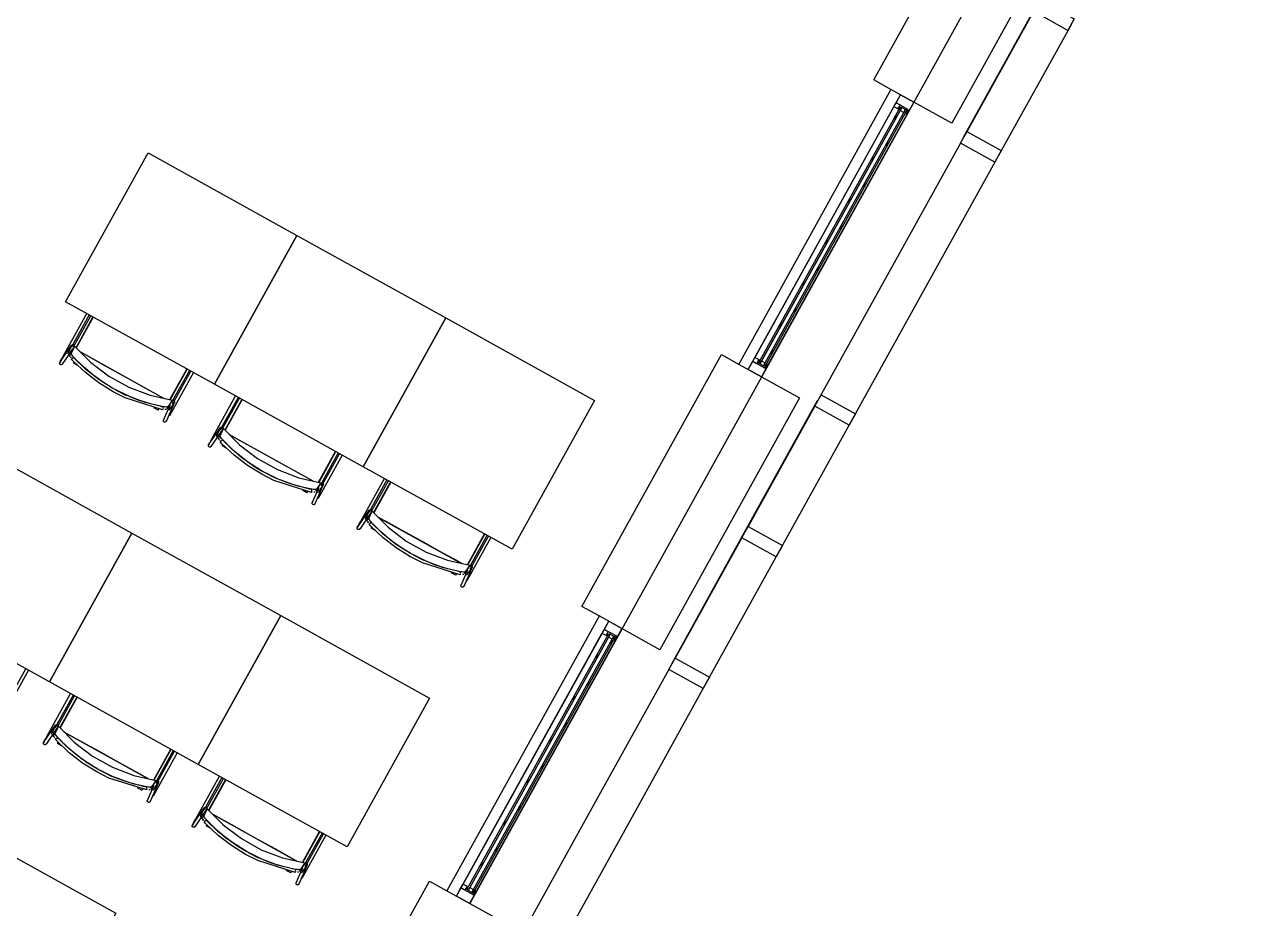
# Model space of a CAD drawing. Header units: metres. Extents: x 3.2 to 22.3, y 0.7 to 22.8.
# Drawn here: x 12.905 to 14.758, y 1.61 to 2.94 of the extents above; entities that cross this region are included whole.
import ezdxf

# ---------------------------------------------------------------- set-up
doc = ezdxf.new("R2010")
doc.units = ezdxf.units.M
for name, color, linetype in [('ARREDI', 9, 'Continuous'), ('INFISSI_VETRATE', 4, 'Continuous'), ('PARETI_STRUTTURE', 7, 'Continuous')]:
    doc.layers.add(name, color=color, linetype=linetype)

msp = doc.modelspace()

# ---------------------------------------------------------------- linework, layer by layer
at = {"layer": 'ARREDI'}
for points in [[(14.4273, 2.9684), (14.4276, 2.9682), (14.3179, 2.7702), (14.3175, 2.7703)], [(14.2159, 2.8221), (14.222, 2.8187), (14.2187, 2.8127), (14.2126, 2.8161)], [(14.2159, 2.8221), (14.2227, 2.8342), (14.2426, 2.8231), (14.2325, 2.8048), (14.2313, 2.8054), (14.2347, 2.8116)], [(14.2204, 2.8118), (14.2187, 2.8127), (14.2203, 2.8156), (14.222, 2.8147)], [(14.2278, 2.8074), (14.2223, 2.8104), (14.2248, 2.8149), (14.2303, 2.8118)], [(14.2334, 2.8091), (14.2314, 2.8057), (14.23, 2.8065), (14.2319, 2.8099)], [(13.0907, 2.7465), (13.3146, 2.6224), (13.1905, 2.3986), (12.9666, 2.5227)], [(13.3146, 2.6224), (13.5384, 2.4984), (13.4143, 2.2745), (13.1905, 2.3986)], [(13.5384, 2.4984), (13.7623, 2.3743), (13.6382, 2.1504), (13.4143, 2.2745)], [(14.0003, 2.4331), (14.0191, 2.4227), (14.0226, 2.4289), (14.0237, 2.4282), (14.0136, 2.4099), (13.9936, 2.4209)], [(14.0003, 2.4331), (14.0036, 2.439), (14.0097, 2.4357), (14.0064, 2.4297)], [(14.0114, 2.4347), (14.0098, 2.4319), (14.0081, 2.4328), (14.0097, 2.4357)], [(14.0191, 2.4308), (14.0166, 2.4263), (14.0111, 2.4294), (14.0136, 2.4338)], [(14.0205, 2.4252), (14.0191, 2.4259), (14.021, 2.4294), (14.0224, 2.4286)], [(13.1269, 2.3747), (13.1265, 2.3717)], [(14.098, 2.3743), (14.0983, 2.3741), (13.9886, 2.1761), (13.9882, 2.1763)], [(12.8426, 2.2989), (13.0664, 2.1748), (12.9423, 1.9509), (12.7185, 2.075)], [(13.3507, 2.2506), (13.3503, 2.2476)], [(13.0664, 2.1748), (13.2903, 2.0507), (13.1662, 1.8268), (12.9423, 1.9509)], [(13.9882, 2.1763), (13.9886, 2.1761), (13.8788, 1.9781), (13.8785, 1.9783)], [(13.5745, 2.1265), (13.5741, 2.1235)], [(13.2902, 2.0507), (13.5141, 1.9266), (13.39, 1.7028), (13.1662, 1.8268)], [(13.7769, 2.03), (13.7836, 2.0421), (13.8036, 2.0311), (13.7934, 2.0127), (13.7922, 2.0134), (13.7957, 2.0196)], [(13.7769, 2.03), (13.7829, 2.0267), (13.7796, 2.0207), (13.7736, 2.024)], [(13.7813, 2.0198), (13.7796, 2.0207), (13.7812, 2.0236), (13.7829, 2.0226)], [(13.7888, 2.0153), (13.7832, 2.0184), (13.7857, 2.0228), (13.7912, 2.0198)], [(13.7943, 2.0171), (13.7924, 2.0136), (13.791, 2.0144), (13.7929, 2.0179)], [(13.1025, 1.8029), (13.1021, 1.7999)], [(12.8182, 1.7271), (13.0421, 1.603), (12.918, 1.3792), (12.6942, 1.5032)], [(13.3264, 1.6788), (13.326, 1.6758)], [(13.5612, 1.641), (13.5801, 1.6306), (13.5835, 1.6368), (13.5847, 1.6362), (13.5745, 1.6178), (13.5545, 1.6289)], [(13.5612, 1.641), (13.5646, 1.647), (13.5706, 1.6436), (13.5673, 1.6377)], [(13.5723, 1.6427), (13.5707, 1.6398), (13.569, 1.6408), (13.5706, 1.6436)], [(13.58, 1.6387), (13.5775, 1.6343), (13.572, 1.6373), (13.5745, 1.6418)], [(13.5814, 1.6331), (13.58, 1.6339), (13.5819, 1.6373), (13.5834, 1.6366)]]:
    msp.add_lwpolyline(points, close=True, dxfattribs=at)
for points in [[(13.0077, 2.4999), (12.9822, 2.4539)], [(12.9719, 2.443), (12.9712, 2.4433), (12.9707, 2.4438), (12.9703, 2.4444), (12.9702, 2.4452), (12.9702, 2.4452), (12.9703, 2.4459), (12.9704, 2.446), (12.9707, 2.4465), (12.9713, 2.447), (12.972, 2.4472)], [(12.972, 2.4472), (12.9727, 2.4472), (12.9734, 2.4469), (12.974, 2.4464), (12.9744, 2.4458), (12.9745, 2.4451), (12.9745, 2.4451), (12.9744, 2.4443), (12.9743, 2.4442), (12.974, 2.4437), (12.9734, 2.4433), (12.9727, 2.443)], [(12.9729, 2.4442), (12.9747, 2.4482), (12.9754, 2.4497)], [(12.9763, 2.4544), (12.9757, 2.4549), (12.9754, 2.4555), (12.9752, 2.4563), (12.9754, 2.457), (12.9756, 2.4574), (12.9756, 2.4575), (12.9758, 2.4576), (12.9764, 2.4581), (12.9771, 2.4583)], [(12.979, 2.4391), (12.9774, 2.441), (12.9761, 2.4429), (12.9754, 2.4444), (12.9752, 2.4453), (12.9777, 2.4507), (12.9801, 2.4561), (13.0041, 2.4317), (13.0315, 2.411), (13.0614, 2.3944), (13.0935, 2.3822), (13.1268, 2.3747), (13.1236, 2.3698), (13.1203, 2.3649)], [(12.9764, 2.452), (12.976, 2.4511)], [(12.9771, 2.4583), (12.9778, 2.4583), (12.9785, 2.4581), (12.9791, 2.4576), (12.9794, 2.4569), (12.9796, 2.4562), (12.9794, 2.4554)], [(12.9801, 2.456), (12.9783, 2.4546)], [(12.9888, 2.4472), (13.0013, 2.4403), (13.0215, 2.4291), (13.0417, 2.4179), (13.0619, 2.4067), (13.0821, 2.3955), (13.1022, 2.3844), (13.1147, 2.3774)], [(12.9888, 2.4472), (13.1147, 2.3774)], [(12.9599, 2.4281), (12.9592, 2.4281), (12.9585, 2.4284), (12.9579, 2.4289), (12.9576, 2.4296), (12.9574, 2.4303), (12.9576, 2.431), (12.9578, 2.4315), (12.9578, 2.4315), (12.958, 2.4317), (12.9586, 2.4321), (12.9593, 2.4324)], [(12.9618, 2.4302), (12.9616, 2.4295), (12.9614, 2.429), (12.9614, 2.429), (12.9612, 2.4288), (12.9607, 2.4284), (12.9599, 2.4281)], [(12.9623, 2.4399), (12.9623, 2.4399), (12.9623, 2.4399), (12.9626, 2.4397), (12.9631, 2.4395)], [(12.9636, 2.4392), (12.9631, 2.4395)], [(12.9724, 2.4419), (12.9732, 2.4404)], [(12.9731, 2.4405), (12.9724, 2.4419)], [(12.9737, 2.4397), (12.9745, 2.4385)], [(12.9744, 2.4386), (12.9737, 2.4396)], [(12.979, 2.4391), (12.9774, 2.4411), (12.9761, 2.4429), (12.9753, 2.4444), (12.9752, 2.4453)], [(12.9753, 2.4375), (12.976, 2.4367)], [(12.9776, 2.4381), (12.9771, 2.4376), (12.9765, 2.4371), (12.976, 2.4367), (12.9756, 2.4363), (12.9754, 2.4362)], [(12.9754, 2.4361), (12.9754, 2.4362)], [(12.9776, 2.4381), (12.9781, 2.4386), (12.9784, 2.4389), (12.9786, 2.439)], [(12.9795, 2.4321), (12.9791, 2.4315), (12.9788, 2.4309), (12.9786, 2.4305), (12.9785, 2.4302)], [(13.0376, 2.3925), (13.0233, 2.4012), (13.0075, 2.4126), (12.9927, 2.4253), (12.979, 2.4391)], [(13.0376, 2.3925), (13.0233, 2.4011), (13.0076, 2.4126), (12.9928, 2.4252), (12.9791, 2.439)], [(13.1239, 2.3753), (13.1495, 2.4214)], [(13.057, 2.3824), (13.0425, 2.3898)], [(13.0425, 2.3898), (13.0571, 2.3824)], [(13.1129, 2.3648), (13.094, 2.3691), (13.0754, 2.375), (13.0576, 2.3822)], [(13.1131, 2.3648), (13.0941, 2.3691), (13.0755, 2.3749), (13.0577, 2.3822)], [(13.1267, 2.3738), (13.1272, 2.3743), (13.1279, 2.3746), (13.1287, 2.3746), (13.1294, 2.3744), (13.13, 2.374), (13.1304, 2.3733)], [(13.1304, 2.3734), (13.1306, 2.3726), (13.1305, 2.3719), (13.1304, 2.3717), (13.1304, 2.3716), (13.1301, 2.3712), (13.1296, 2.3707), (13.1289, 2.3704), (13.1282, 2.3704), (13.1274, 2.3706)], [(13.2315, 2.3759), (13.206, 2.3298)], [(13.1058, 2.3596), (13.1059, 2.3599), (13.1062, 2.3603), (13.1065, 2.3609), (13.1069, 2.3615)], [(13.1128, 2.3624), (13.1127, 2.3616), (13.1126, 2.361), (13.1125, 2.3605), (13.1125, 2.3602), (13.1125, 2.3602), (13.1125, 2.3602), (13.1125, 2.3604)], [(13.1203, 2.3649), (13.1195, 2.3645), (13.1179, 2.3643), (13.1156, 2.3645), (13.1131, 2.3648), (13.113, 2.3647)], [(13.1131, 2.3648), (13.113, 2.3647)], [(13.113, 2.3631), (13.1131, 2.3637), (13.1131, 2.3642), (13.1132, 2.3644)], [(13.1203, 2.3649), (13.1195, 2.3645), (13.1178, 2.3644), (13.1155, 2.3645), (13.1131, 2.3648)], [(13.1181, 2.3606), (13.1173, 2.3605), (13.116, 2.3606)], [(13.1173, 2.3605), (13.116, 2.3606)], [(13.1195, 2.3622), (13.1196, 2.363), (13.1199, 2.3635), (13.12, 2.3636), (13.1205, 2.3641), (13.1205, 2.3641), (13.1212, 2.3644), (13.1219, 2.3644), (13.1226, 2.3642), (13.1232, 2.3638), (13.1236, 2.3631)], [(13.1238, 2.3671), (13.123, 2.3659), (13.1197, 2.361)], [(13.1236, 2.3631), (13.1238, 2.3624), (13.1237, 2.3617), (13.1235, 2.3611), (13.1234, 2.361), (13.1229, 2.3605), (13.1229, 2.3605), (13.1222, 2.3602), (13.1215, 2.3602), (13.1207, 2.3604), (13.1201, 2.3609)], [(13.1138, 2.3428), (13.1137, 2.3435), (13.1138, 2.3443), (13.1138, 2.3445), (13.1138, 2.3445), (13.1141, 2.3449), (13.1146, 2.3455)], [(13.1178, 2.3445), (13.118, 2.3438), (13.1179, 2.343), (13.1178, 2.3428), (13.1178, 2.3428), (13.1176, 2.3424), (13.117, 2.3419), (13.1163, 2.3416), (13.1156, 2.3415), (13.1148, 2.3417), (13.1143, 2.3422), (13.1138, 2.3428)], [(13.1218, 2.3515), (13.1212, 2.3518)], [(13.1225, 2.3511), (13.1223, 2.3512), (13.1218, 2.3515)], [(13.1226, 2.3511), (13.1226, 2.3511)], [(13.1958, 2.319), (13.1951, 2.3192), (13.1945, 2.3197), (13.1941, 2.3203), (13.194, 2.3211), (13.194, 2.3211), (13.1942, 2.3218), (13.1942, 2.3219), (13.1945, 2.3224), (13.1951, 2.3229), (13.1958, 2.3231)], [(13.1958, 2.3231), (13.1966, 2.3231), (13.1973, 2.3228), (13.1979, 2.3223), (13.1982, 2.3217), (13.1983, 2.321), (13.1983, 2.321), (13.1982, 2.3203), (13.1981, 2.3201), (13.1978, 2.3196), (13.1972, 2.3192), (13.1965, 2.3189)], [(13.1962, 2.3178), (13.197, 2.3163)], [(13.197, 2.3164), (13.1962, 2.3178)], [(13.1992, 2.3256), (13.1985, 2.3241), (13.197, 2.3206)], [(13.2001, 2.3303), (13.1996, 2.3308), (13.1992, 2.3315), (13.1991, 2.3322), (13.1992, 2.3329), (13.1995, 2.3334), (13.1995, 2.3334), (13.1996, 2.3336), (13.2002, 2.334), (13.2009, 2.3343)], [(13.2029, 2.315), (13.2013, 2.3169), (13.2, 2.3188), (13.1992, 2.3203), (13.1991, 2.3212), (13.2015, 2.3266), (13.2039, 2.332), (13.228, 2.3076), (13.2553, 2.2869), (13.2853, 2.2703), (13.3173, 2.2581), (13.3507, 2.2506), (13.3474, 2.2457), (13.3441, 2.2408)], [(13.2029, 2.315), (13.2012, 2.317), (13.1999, 2.3189), (13.1992, 2.3203), (13.1991, 2.3212)], [(13.2002, 2.3279), (13.1998, 2.327)], [(13.2009, 2.3343), (13.2017, 2.3343), (13.2024, 2.334), (13.2029, 2.3335), (13.2033, 2.3328), (13.2034, 2.3321), (13.2033, 2.3313)], [(13.2039, 2.332), (13.2022, 2.3305)], [(13.2251, 2.3162), (13.2127, 2.3231)], [(13.2127, 2.3231), (13.3386, 2.2533)], [(13.1838, 2.304), (13.183, 2.3041), (13.1823, 2.3043), (13.1818, 2.3048), (13.1814, 2.3055), (13.1813, 2.3062), (13.1814, 2.307), (13.1817, 2.3074), (13.1817, 2.3074), (13.1818, 2.3076), (13.1824, 2.3081), (13.1831, 2.3083)], [(13.1856, 2.3061), (13.1855, 2.3054), (13.1852, 2.3049), (13.1852, 2.3049), (13.1851, 2.3047), (13.1845, 2.3043), (13.1838, 2.304)], [(13.1862, 2.3158), (13.1861, 2.3158), (13.1862, 2.3158), (13.1864, 2.3156), (13.1869, 2.3154)], [(13.1875, 2.3151), (13.1869, 2.3154)], [(13.1975, 2.3156), (13.1983, 2.3144)], [(13.1982, 2.3145), (13.1975, 2.3156)], [(13.1991, 2.3134), (13.1999, 2.3126)], [(13.1992, 2.3121), (13.1992, 2.3121)], [(13.2014, 2.314), (13.2009, 2.3135), (13.2003, 2.313), (13.1995, 2.3123), (13.1993, 2.3121)], [(13.2014, 2.314), (13.2019, 2.3145), (13.2023, 2.3148), (13.2024, 2.3149)], [(13.2033, 2.308), (13.203, 2.3074), (13.2027, 2.3068), (13.2024, 2.3064), (13.2023, 2.3062)], [(13.2472, 2.2771), (13.2314, 2.2885), (13.2166, 2.3012), (13.2029, 2.315)], [(13.2472, 2.2771), (13.2314, 2.2885), (13.2167, 2.3011), (13.203, 2.3149)], [(13.2252, 2.3162), (13.2453, 2.305), (13.2655, 2.2938), (13.2857, 2.2826), (13.3059, 2.2714), (13.326, 2.2603), (13.3386, 2.2533)], [(13.3478, 2.2513), (13.3733, 2.2973)], [(13.2614, 2.2684), (13.248, 2.2766)], [(13.248, 2.2766), (13.2614, 2.2684)], [(13.2809, 2.2584), (13.2663, 2.2657)], [(13.2663, 2.2657), (13.2809, 2.2583)], [(13.3368, 2.2408), (13.3178, 2.2451), (13.2992, 2.2509), (13.2815, 2.2581)], [(13.3369, 2.2407), (13.3179, 2.245), (13.2993, 2.2509), (13.2815, 2.2581)], [(13.3477, 2.2431), (13.3469, 2.2419), (13.3436, 2.2369)], [(13.3505, 2.2497), (13.3511, 2.2502), (13.3518, 2.2505), (13.3525, 2.2506), (13.3532, 2.2503), (13.3538, 2.2499), (13.3542, 2.2493)], [(13.3542, 2.2493), (13.3544, 2.2485), (13.3543, 2.2478), (13.3542, 2.2476), (13.3542, 2.2476), (13.354, 2.2471), (13.3534, 2.2466), (13.3528, 2.2463), (13.352, 2.2463), (13.3513, 2.2465)], [(13.4554, 2.2518), (13.4298, 2.2058)], [(13.3297, 2.2356), (13.3298, 2.2358), (13.33, 2.2362), (13.3303, 2.2368), (13.3307, 2.2374)], [(13.3367, 2.2383), (13.3365, 2.2375), (13.3364, 2.2369), (13.3364, 2.2364), (13.3363, 2.2361), (13.3363, 2.2361), (13.3363, 2.2361), (13.3363, 2.2363)], [(13.3368, 2.239), (13.3369, 2.2396), (13.337, 2.2401), (13.337, 2.2403)], [(13.3441, 2.2408), (13.3433, 2.2404), (13.3416, 2.2403), (13.3393, 2.2404), (13.3369, 2.2407)], [(13.3441, 2.2408), (13.3434, 2.2404), (13.3417, 2.2403), (13.3394, 2.2404), (13.3369, 2.2407)], [(13.342, 2.2365), (13.3411, 2.2364), (13.3398, 2.2365)], [(13.3412, 2.2364), (13.3399, 2.2365)], [(13.3434, 2.2382), (13.3435, 2.2389), (13.3437, 2.2394), (13.3438, 2.2395), (13.3443, 2.24), (13.3443, 2.24), (13.345, 2.2403), (13.3457, 2.2404), (13.3465, 2.2401), (13.3471, 2.2397), (13.3475, 2.239)], [(13.3475, 2.239), (13.3477, 2.2383), (13.3476, 2.2376), (13.3473, 2.2371), (13.3472, 2.2369), (13.3468, 2.2365), (13.3467, 2.2364), (13.346, 2.2362), (13.3453, 2.2361), (13.3446, 2.2363), (13.344, 2.2368)], [(13.3457, 2.2274), (13.3451, 2.2277)], [(13.3464, 2.227), (13.3461, 2.2271), (13.3457, 2.2274)], [(13.3464, 2.227), (13.3464, 2.227)], [(13.3377, 2.2187), (13.3375, 2.2195), (13.3376, 2.2202), (13.3377, 2.2204), (13.3377, 2.2204), (13.3379, 2.2209), (13.3385, 2.2214)], [(13.3416, 2.2204), (13.3418, 2.2197), (13.3417, 2.2189), (13.3416, 2.2187), (13.3416, 2.2187), (13.3414, 2.2183), (13.3409, 2.2178), (13.3402, 2.2175), (13.3394, 2.2174), (13.3387, 2.2177), (13.3381, 2.2181), (13.3377, 2.2187)], [(13.424, 2.2062), (13.4234, 2.2067), (13.4231, 2.2074), (13.4229, 2.2081), (13.4231, 2.2088), (13.4233, 2.2093), (13.4233, 2.2093), (13.4235, 2.2095), (13.424, 2.2099), (13.4247, 2.2102)], [(13.4267, 2.191), (13.4251, 2.1928), (13.4238, 2.1947), (13.423, 2.1962), (13.4229, 2.1971), (13.4253, 2.2025), (13.4278, 2.2079), (13.4518, 2.1835), (13.4791, 2.1628), (13.5091, 2.1462), (13.5411, 2.134), (13.5745, 2.1265), (13.5713, 2.1216), (13.5679, 2.1167)], [(13.4248, 2.2102), (13.4255, 2.2102), (13.4262, 2.2099), (13.4268, 2.2094), (13.4271, 2.2087), (13.4273, 2.208), (13.4271, 2.2073)], [(13.4278, 2.2079), (13.426, 2.2064)], [(13.41, 2.1917), (13.41, 2.1917), (13.41, 2.1917), (13.4103, 2.1916), (13.4107, 2.1913)], [(13.4113, 2.191), (13.4107, 2.1913)], [(13.4196, 2.1949), (13.4189, 2.1951), (13.4183, 2.1956), (13.418, 2.1963), (13.4179, 2.197), (13.4179, 2.1971), (13.418, 2.1977), (13.4181, 2.1978), (13.4184, 2.1983), (13.419, 2.1988), (13.4197, 2.199)], [(13.4197, 2.199), (13.4204, 2.199), (13.4211, 2.1987), (13.4217, 2.1983), (13.4221, 2.1976), (13.4222, 2.1969), (13.4222, 2.1969), (13.422, 2.1962), (13.422, 2.196), (13.4217, 2.1956), (13.4211, 2.1951), (13.4204, 2.1949)], [(13.4208, 2.1923), (13.4201, 2.1938)], [(13.4201, 2.1937), (13.4208, 2.1922)], [(13.4206, 2.1961), (13.4224, 2.2), (13.423, 2.2015)], [(13.4214, 2.1915), (13.4222, 2.1903)], [(13.4221, 2.1904), (13.4214, 2.1915)], [(13.4267, 2.1909), (13.425, 2.1929), (13.4238, 2.1948), (13.423, 2.1962), (13.4229, 2.1971)], [(13.423, 2.1894), (13.4237, 2.1885)], [(13.4253, 2.19), (13.4247, 2.1895), (13.4242, 2.189), (13.4233, 2.1882), (13.4231, 2.188)], [(13.4231, 2.188), (13.4231, 2.188)], [(13.4241, 2.2038), (13.4237, 2.203)], [(13.4253, 2.19), (13.4258, 2.1904), (13.4261, 2.1907), (13.4263, 2.1908)], [(13.485, 2.1445), (13.471, 2.153), (13.4552, 2.1644), (13.4404, 2.1771), (13.4267, 2.1909)], [(13.485, 2.1445), (13.471, 2.153), (13.4553, 2.1644), (13.4405, 2.177), (13.4268, 2.1908)], [(13.5624, 2.1292), (13.5499, 2.1362), (13.5298, 2.1473), (13.5096, 2.1585), (13.4893, 2.1697), (13.4692, 2.1809), (13.449, 2.1921), (13.4365, 2.199)], [(13.4365, 2.199), (13.5624, 2.1292)], [(13.4076, 2.18), (13.4069, 2.18), (13.4062, 2.1802), (13.4056, 2.1807), (13.4052, 2.1814), (13.4051, 2.1821), (13.4053, 2.1829), (13.4055, 2.1833), (13.4055, 2.1833), (13.4057, 2.1835), (13.4062, 2.184), (13.4069, 2.1842)], [(13.4094, 2.182), (13.4093, 2.1813), (13.4091, 2.1809), (13.4091, 2.1809), (13.4089, 2.1807), (13.4083, 2.1802), (13.4076, 2.18)], [(13.4272, 2.184), (13.4268, 2.1833), (13.4265, 2.1827), (13.4263, 2.1823), (13.4261, 2.1821)], [(13.5716, 2.1272), (13.5971, 2.1732)], [(13.5047, 2.1343), (13.4902, 2.1416)], [(13.4902, 2.1416), (13.5048, 2.1343)], [(13.5606, 2.1167), (13.5416, 2.121), (13.5231, 2.1268), (13.5053, 2.134)], [(13.5607, 2.1166), (13.5418, 2.1209), (13.5232, 2.1268), (13.5053, 2.134)], [(13.5535, 2.1115), (13.5536, 2.1117), (13.5539, 2.1121), (13.5542, 2.1127), (13.5545, 2.1133)], [(13.5605, 2.1142), (13.5604, 2.1135), (13.5603, 2.1128), (13.5602, 2.1123), (13.5601, 2.112), (13.5601, 2.112), (13.5601, 2.112), (13.5602, 2.1122)], [(13.5606, 2.1149), (13.5607, 2.1156), (13.5608, 2.116), (13.5609, 2.1162)], [(13.5679, 2.1167), (13.5671, 2.1163), (13.5654, 2.1162), (13.5632, 2.1163), (13.5607, 2.1166)], [(13.568, 2.1167), (13.5672, 2.1163), (13.5655, 2.1162), (13.5633, 2.1163), (13.5607, 2.1166)], [(13.5672, 2.1141), (13.5673, 2.1148), (13.5675, 2.1153), (13.5676, 2.1155), (13.5682, 2.116), (13.5682, 2.116), (13.5689, 2.1162), (13.5696, 2.1163), (13.5703, 2.116), (13.5709, 2.1156), (13.5713, 2.115)], [(13.5715, 2.119), (13.5707, 2.1178), (13.5674, 2.1129)], [(13.5713, 2.115), (13.5715, 2.1142), (13.5714, 2.1135), (13.5712, 2.113), (13.5711, 2.1128), (13.5706, 2.1124), (13.5706, 2.1123), (13.5699, 2.1121), (13.5691, 2.112), (13.5684, 2.1123), (13.5678, 2.1127)], [(13.5746, 2.1258), (13.5749, 2.1262), (13.5756, 2.1264), (13.5763, 2.1265), (13.5771, 2.1263), (13.5777, 2.1258), (13.5781, 2.1252)], [(13.5781, 2.1252), (13.5783, 2.1245), (13.5782, 2.1237), (13.5781, 2.1235), (13.5781, 2.1235), (13.5778, 2.1231), (13.5773, 2.1225), (13.5766, 2.1223), (13.5758, 2.1222), (13.5751, 2.1224)], [(13.5615, 2.0946), (13.5613, 2.0954), (13.5614, 2.0961), (13.5615, 2.0963), (13.5615, 2.0964), (13.5618, 2.0968), (13.5623, 2.0973)], [(13.5655, 2.0963), (13.5657, 2.0956), (13.5656, 2.0949), (13.5655, 2.0946), (13.5655, 2.0946), (13.5652, 2.0942), (13.5647, 2.0937), (13.564, 2.0934), (13.5633, 2.0934), (13.5625, 2.0936), (13.5619, 2.094), (13.5615, 2.0946)], [(13.5658, 2.1124), (13.5649, 2.1124), (13.5637, 2.1124)], [(13.565, 2.1124), (13.5637, 2.1124)], [(13.5695, 2.1033), (13.5689, 2.1036)], [(13.5702, 2.1029), (13.5699, 2.1031), (13.5695, 2.1033)], [(13.5702, 2.1029), (13.5703, 2.1029)], [(12.9834, 1.9282), (12.9578, 1.8822)], [(12.9476, 1.8713), (12.9469, 1.8715), (12.9463, 1.872), (12.946, 1.8727), (12.9458, 1.8734), (12.9458, 1.8735), (12.946, 1.8741), (12.946, 1.8742), (12.9464, 1.8747), (12.9469, 1.8752), (12.9477, 1.8754)], [(12.9477, 1.8754), (12.9484, 1.8754), (12.9491, 1.8752), (12.9497, 1.8747), (12.95, 1.874), (12.9502, 1.8733), (12.9502, 1.8733), (12.95, 1.8726), (12.95, 1.8724), (12.9497, 1.872), (12.9491, 1.8715), (12.9484, 1.8713)], [(12.9486, 1.8725), (12.9504, 1.8764), (12.951, 1.8779)], [(12.952, 1.8826), (12.9514, 1.8831), (12.951, 1.8838), (12.9509, 1.8845), (12.9511, 1.8852), (12.9513, 1.8857), (12.9513, 1.8857), (12.9514, 1.8859), (12.952, 1.8863), (12.9527, 1.8866)], [(12.9547, 1.8674), (12.9531, 1.8692), (12.9518, 1.8711), (12.951, 1.8726), (12.9509, 1.8735), (12.9533, 1.8789), (12.9557, 1.8843), (12.9798, 1.8599), (13.0071, 1.8392), (13.0371, 1.8226), (13.0691, 1.8104), (13.1025, 1.8029), (13.0992, 1.798), (13.0959, 1.7931)], [(12.9547, 1.8674), (12.953, 1.8693), (12.9518, 1.8712), (12.951, 1.8726), (12.9509, 1.8735)], [(12.9521, 1.8802), (12.9517, 1.8794)], [(12.9527, 1.8866), (12.9535, 1.8866), (12.9542, 1.8863), (12.9548, 1.8858), (12.9551, 1.8851), (12.9552, 1.8844), (12.9551, 1.8837)], [(12.9558, 1.8843), (12.954, 1.8828)], [(13.0904, 1.8056), (13.0779, 1.8126), (13.0577, 1.8237), (13.0375, 1.8349), (13.0173, 1.8461), (12.9971, 1.8573), (12.977, 1.8685), (12.9645, 1.8754)], [(12.9645, 1.8754), (13.0904, 1.8056)], [(12.9356, 1.8564), (12.9349, 1.8564), (12.9342, 1.8567), (12.9336, 1.8572), (12.9332, 1.8578), (12.9331, 1.8585), (12.9333, 1.8593), (12.9335, 1.8597), (12.9335, 1.8597), (12.9336, 1.8599), (12.9342, 1.8604), (12.9349, 1.8606)], [(12.9374, 1.8584), (12.9373, 1.8577), (12.9371, 1.8573), (12.9371, 1.8573), (12.9369, 1.8571), (12.9363, 1.8566), (12.9356, 1.8564)], [(12.938, 1.8681), (12.938, 1.8681), (12.938, 1.8681), (12.9383, 1.868), (12.9387, 1.8677)], [(12.9393, 1.8674), (12.9387, 1.8677)], [(12.9488, 1.8687), (12.948, 1.8702)], [(12.9481, 1.8701), (12.9488, 1.8686)], [(12.9494, 1.8679), (12.9502, 1.8667)], [(12.9501, 1.8668), (12.9494, 1.8679)], [(12.951, 1.8658), (12.9517, 1.8649)], [(12.9533, 1.8664), (12.9527, 1.8659), (12.9522, 1.8654), (12.9513, 1.8646), (12.9511, 1.8644)], [(12.9511, 1.8644), (12.9511, 1.8644)], [(12.9533, 1.8664), (12.9538, 1.8668), (12.9541, 1.8671), (12.9543, 1.8672)], [(12.9552, 1.8604), (12.9548, 1.8597), (12.9545, 1.8591), (12.9543, 1.8587), (12.9541, 1.8585)], [(13.0133, 1.8207), (12.999, 1.8294), (12.9832, 1.8408), (12.9684, 1.8535), (12.9547, 1.8674)], [(13.0132, 1.8207), (12.999, 1.8294), (12.9833, 1.8408), (12.9685, 1.8535), (12.9548, 1.8672)], [(13.0996, 1.8036), (13.1251, 1.8496)], [(13.0327, 1.8107), (13.0182, 1.818)], [(13.0182, 1.818), (13.0328, 1.8107)], [(13.0504, 1.8035), (13.0333, 1.8104)], [(13.0333, 1.8104), (13.0504, 1.8035)], [(13.0886, 1.7931), (13.0696, 1.7974), (13.0511, 1.8032)], [(13.0887, 1.793), (13.0697, 1.7973), (13.0511, 1.8032)], [(13.1023, 1.802), (13.1029, 1.8026), (13.1036, 1.8028), (13.1043, 1.8029), (13.1051, 1.8027), (13.1057, 1.8022), (13.1061, 1.8016)], [(13.1061, 1.8016), (13.1062, 1.8009), (13.1062, 1.8001), (13.1061, 1.7999), (13.1061, 1.7999), (13.1058, 1.7995), (13.1053, 1.7989), (13.1046, 1.7987), (13.1038, 1.7986), (13.1031, 1.7988)], [(13.2072, 1.8041), (13.1817, 1.7581)], [(13.0815, 1.7879), (13.0816, 1.7881), (13.0819, 1.7885), (13.0822, 1.7891), (13.0825, 1.7897)], [(13.0885, 1.7906), (13.0884, 1.7899), (13.0883, 1.7892), (13.0882, 1.7887), (13.0881, 1.7884), (13.0881, 1.7884), (13.0881, 1.7884), (13.0882, 1.7886)], [(13.0886, 1.7913), (13.0887, 1.792), (13.0888, 1.7924), (13.0889, 1.7926)], [(13.0959, 1.7931), (13.0951, 1.7927), (13.0934, 1.7926), (13.0911, 1.7927), (13.0887, 1.7931)], [(13.096, 1.7931), (13.0952, 1.7927), (13.0935, 1.7926), (13.0913, 1.7927), (13.0887, 1.793)], [(13.0938, 1.7888), (13.0929, 1.7888), (13.0917, 1.7888)], [(13.093, 1.7888), (13.0917, 1.7888)], [(13.0952, 1.7905), (13.0953, 1.7912), (13.0955, 1.7917), (13.0956, 1.7919), (13.0961, 1.7924), (13.0962, 1.7924), (13.0968, 1.7926), (13.0976, 1.7927), (13.0983, 1.7925), (13.0989, 1.792), (13.0993, 1.7914)], [(13.0995, 1.7954), (13.0987, 1.7942), (13.0954, 1.7893)], [(13.0993, 1.7914), (13.0995, 1.7906), (13.0994, 1.7899), (13.0992, 1.7894), (13.0991, 1.7892), (13.0986, 1.7888), (13.0985, 1.7887), (13.0979, 1.7885), (13.0971, 1.7884), (13.0964, 1.7887), (13.0958, 1.7891)], [(13.0975, 1.7797), (13.0969, 1.78)], [(13.0982, 1.7793), (13.0979, 1.7795), (13.0975, 1.7797)], [(13.0982, 1.7793), (13.0982, 1.7793)], [(13.0895, 1.7711), (13.0893, 1.7718), (13.0894, 1.7725), (13.0895, 1.7727), (13.0895, 1.7728), (13.0898, 1.7732), (13.0903, 1.7737)], [(13.0935, 1.7727), (13.0936, 1.772), (13.0936, 1.7713), (13.0935, 1.771), (13.0935, 1.771), (13.0932, 1.7706), (13.0927, 1.7701), (13.092, 1.7698), (13.0912, 1.7698), (13.0905, 1.77), (13.0899, 1.7704), (13.0895, 1.771)], [(13.1758, 1.7585), (13.1752, 1.759), (13.1749, 1.7597), (13.1748, 1.7604), (13.1749, 1.7612), (13.1751, 1.7616), (13.1751, 1.7616), (13.1753, 1.7618), (13.1759, 1.7623), (13.1766, 1.7625)], [(13.1766, 1.7625), (13.1773, 1.7625), (13.178, 1.7622), (13.1786, 1.7617), (13.179, 1.7611), (13.1791, 1.7603), (13.1789, 1.7596)], [(13.1618, 1.744), (13.1618, 1.7441), (13.1619, 1.744), (13.1621, 1.7439), (13.1626, 1.7436)], [(13.1632, 1.7433), (13.1626, 1.7436)], [(13.1715, 1.7472), (13.1707, 1.7475), (13.1702, 1.7479), (13.1698, 1.7486), (13.1697, 1.7493), (13.1697, 1.7494), (13.1698, 1.75), (13.1699, 1.7502), (13.1702, 1.7507), (13.1708, 1.7511), (13.1715, 1.7513)], [(13.1715, 1.7513), (13.1722, 1.7513), (13.173, 1.7511), (13.1735, 1.7506), (13.1739, 1.7499), (13.174, 1.7492), (13.174, 1.7492), (13.1739, 1.7485), (13.1738, 1.7484), (13.1735, 1.7479), (13.1729, 1.7474), (13.1722, 1.7472)], [(13.1719, 1.7461), (13.1727, 1.7446)], [(13.1726, 1.7446), (13.1719, 1.7461)], [(13.1724, 1.7484), (13.1742, 1.7523), (13.1749, 1.7538)], [(13.1732, 1.7438), (13.174, 1.7427)], [(13.1739, 1.7427), (13.1732, 1.7438)], [(13.1785, 1.7433), (13.1769, 1.7452), (13.1756, 1.7471), (13.1748, 1.7486), (13.1747, 1.7494)], [(13.1785, 1.7433), (13.177, 1.7451), (13.1757, 1.747), (13.1749, 1.7485), (13.1748, 1.7494), (13.1772, 1.7548), (13.1796, 1.7602), (13.2037, 1.7359), (13.231, 1.7152), (13.261, 1.6985), (13.293, 1.6863), (13.3264, 1.6788), (13.3231, 1.6739), (13.3198, 1.669)], [(13.1771, 1.7423), (13.1766, 1.7418), (13.176, 1.7413), (13.1751, 1.7405), (13.1749, 1.7403)], [(13.1759, 1.7561), (13.1755, 1.7553)], [(13.1771, 1.7423), (13.1776, 1.7427), (13.1779, 1.743), (13.1781, 1.7432)], [(13.1796, 1.7602), (13.1778, 1.7587)], [(13.2371, 1.6966), (13.2228, 1.7053), (13.207, 1.7168), (13.1922, 1.7294), (13.1785, 1.7433)], [(13.2371, 1.6966), (13.2229, 1.7053), (13.2071, 1.7167), (13.1923, 1.7294), (13.1786, 1.7432)], [(13.3142, 1.6816), (13.3017, 1.6885), (13.2816, 1.6997), (13.2614, 1.7109), (13.2412, 1.7221), (13.221, 1.7333), (13.2009, 1.7444), (13.1883, 1.7514)], [(13.1883, 1.7513), (13.3142, 1.6816)], [(13.1595, 1.7323), (13.1587, 1.7323), (13.158, 1.7326), (13.1574, 1.7331), (13.1571, 1.7337), (13.157, 1.7345), (13.1571, 1.7352), (13.1573, 1.7356), (13.1573, 1.7356), (13.1575, 1.7358), (13.1581, 1.7363), (13.1588, 1.7365)], [(13.1613, 1.7343), (13.1611, 1.7336), (13.1609, 1.7332), (13.1609, 1.7332), (13.1608, 1.733), (13.1602, 1.7325), (13.1595, 1.7323)], [(13.1748, 1.7417), (13.1755, 1.7408)], [(13.1749, 1.7403), (13.1749, 1.7403)], [(13.179, 1.7363), (13.1787, 1.7356), (13.1783, 1.735), (13.1781, 1.7346), (13.178, 1.7344)], [(13.3235, 1.6795), (13.349, 1.7255)], [(13.2566, 1.6866), (13.242, 1.6939)], [(13.242, 1.6939), (13.2566, 1.6866)], [(13.3125, 1.669), (13.3124, 1.669), (13.2935, 1.6733), (13.2749, 1.6791), (13.2571, 1.6863)], [(13.3126, 1.669), (13.2936, 1.6733), (13.275, 1.6791), (13.2572, 1.6863)], [(13.3125, 1.6672), (13.3126, 1.6679), (13.3127, 1.6683), (13.3127, 1.6686)], [(13.3198, 1.669), (13.319, 1.6686), (13.3173, 1.6685), (13.315, 1.6686), (13.3126, 1.669)], [(13.3198, 1.669), (13.319, 1.6686), (13.3174, 1.6685), (13.3151, 1.6686), (13.3126, 1.669)], [(13.3191, 1.6664), (13.3191, 1.6671), (13.3194, 1.6677), (13.3195, 1.6678), (13.32, 1.6683), (13.32, 1.6683), (13.3207, 1.6686), (13.3214, 1.6686), (13.3221, 1.6684), (13.3227, 1.6679), (13.3231, 1.6673)], [(13.3234, 1.6713), (13.3226, 1.6701), (13.3192, 1.6652)], [(13.3262, 1.678), (13.3267, 1.6785), (13.3274, 1.6788), (13.3282, 1.6788), (13.3289, 1.6786), (13.3295, 1.6781), (13.3299, 1.6775)], [(13.3299, 1.6775), (13.3301, 1.6768), (13.33, 1.676), (13.3299, 1.6758), (13.3299, 1.6758), (13.3297, 1.6754), (13.3291, 1.6749), (13.3284, 1.6746), (13.3277, 1.6745), (13.327, 1.6748)], [(13.3053, 1.6638), (13.3055, 1.664), (13.3057, 1.6644), (13.306, 1.665), (13.3064, 1.6657)], [(13.3123, 1.6665), (13.3122, 1.6658), (13.3121, 1.6651), (13.312, 1.6646), (13.312, 1.6644), (13.312, 1.6643), (13.312, 1.6643), (13.312, 1.6646)], [(13.3134, 1.647), (13.3132, 1.6477), (13.3133, 1.6484), (13.3134, 1.6487), (13.3134, 1.6487), (13.3136, 1.6491), (13.3141, 1.6496)], [(13.3176, 1.6647), (13.3168, 1.6647), (13.3155, 1.6647)], [(13.3168, 1.6647), (13.3155, 1.6647)], [(13.3231, 1.6673), (13.3233, 1.6666), (13.3232, 1.6658), (13.323, 1.6653), (13.3229, 1.6652), (13.3224, 1.6647), (13.3224, 1.6647), (13.3217, 1.6644), (13.321, 1.6644), (13.3202, 1.6646), (13.3196, 1.665)], [(13.3213, 1.6556), (13.3207, 1.6559)], [(13.322, 1.6552), (13.3218, 1.6554), (13.3213, 1.6556)], [(13.3221, 1.6552), (13.3221, 1.6552)], [(13.3173, 1.6486), (13.3175, 1.6479), (13.3174, 1.6472), (13.3173, 1.6469), (13.3173, 1.6469), (13.3171, 1.6465), (13.3165, 1.646), (13.3158, 1.6457), (13.3151, 1.6457), (13.3144, 1.6459), (13.3138, 1.6463), (13.3133, 1.647)]]:
    msp.add_lwpolyline(points, dxfattribs=at)
at = {"layer": 'INFISSI_VETRATE'}
for points in [[(14.2186, 2.8037), (14.2125, 2.7976)], [(14.2062, 2.7634), (14.2001, 2.7574)], [(14.184, 2.7412), (14.1779, 2.7352)], [(14.1716, 2.701), (14.1655, 2.6949)], [(14.1493, 2.6787), (14.1433, 2.6727)], [(14.1369, 2.6385), (14.1309, 2.6324)], [(14.1147, 2.6163), (14.1086, 2.6102)], [(14.1023, 2.576), (14.0962, 2.57)], [(14.0801, 2.5538), (14.074, 2.5477)], [(14.0677, 2.5136), (14.0616, 2.5075)], [(14.0454, 2.4913), (14.0394, 2.4853)], [(14.033, 2.4511), (14.027, 2.445)], [(13.7906, 2.0138), (13.7845, 2.0077)], [(13.7684, 1.9915), (13.7623, 1.9855)], [(13.756, 1.9513), (13.7499, 1.9452)], [(13.7337, 1.9291), (13.7277, 1.923)], [(13.7213, 1.8888), (13.7153, 1.8828)], [(13.6991, 1.8666), (13.6931, 1.8605)], [(13.6867, 1.8263), (13.6807, 1.8203)], [(13.6645, 1.8041), (13.6584, 1.7981)], [(13.6521, 1.7639), (13.646, 1.7578)], [(13.6299, 1.7416), (13.6238, 1.7356)], [(13.6174, 1.7014), (13.6114, 1.6953)], [(13.5952, 1.6792), (13.5892, 1.6731)], [(13.5828, 1.6389), (13.5779, 1.634)]]:
    msp.add_lwpolyline(points, dxfattribs=at)
at = {"layer": 'PARETI_STRUTTURE'}
for points in [[(15.7795, 5.5952), (13.5746, 1.6178)], [(14.6722, 3.598), (14.7293, 3.5663), (14.2998, 2.7914), (14.2426, 2.8231)], [(14.2082, 2.8422), (14.1824, 2.8565), (14.3966, 3.2429)], [(14.5326, 3.1576), (14.4324, 2.9768), (14.4841, 2.9481), (14.4745, 2.9309), (14.4229, 2.9596), (14.4324, 2.9768)], [(14.4229, 2.9596), (14.3226, 2.7788), (14.3743, 2.7501), (14.3648, 2.7329), (14.3131, 2.7615), (14.3226, 2.7788)], [(14.4793, 2.9395), (14.3695, 2.7415)], [(14.2083, 2.8422), (13.9792, 2.4289)], [(14.2426, 2.8231), (14.2082, 2.8422)], [(14.2426, 2.8231), (14.1281, 2.6165)], [(14.2126, 2.8161), (14.2227, 2.8342)], [(14.0036, 2.439), (14.2126, 2.8161)], [(14.0038, 2.4393), (14.2125, 2.8159)], [(14.0111, 2.4294), (14.009, 2.4305), (14.2227, 2.816)], [(14.2248, 2.8149), (14.0114, 2.43)], [(14.0237, 2.4282), (14.2325, 2.8048)], [(14.2325, 2.8048), (14.0237, 2.4282)], [(14.3131, 2.7615), (14.2081, 2.5721)], [(14.3695, 2.7415), (14.2598, 2.5435)], [(14.1281, 2.6165), (14.0136, 2.4099)], [(14.2081, 2.5721), (14.0988, 2.375)], [(14.2598, 2.5435), (14.15, 2.3455)], [(12.9623, 2.4399), (12.9984, 2.5051)], [(13.0022, 2.503), (12.9751, 2.454)], [(12.9784, 2.455), (13.0044, 2.5018)], [(13.0082, 2.4997), (12.9826, 2.4535)], [(12.9578, 2.4315), (12.9756, 2.4574)], [(12.9792, 2.455), (12.9614, 2.429)], [(12.9754, 2.4567), (12.9704, 2.446)], [(12.9738, 2.4465), (12.9747, 2.4482)], [(12.9793, 2.4548), (12.9792, 2.4547), (12.9792, 2.4546), (12.9791, 2.4544), (12.9791, 2.4543), (12.979, 2.4542), (12.979, 2.4541), (12.9789, 2.454), (12.9789, 2.4538), (12.9788, 2.4537), (12.9787, 2.4536), (12.9787, 2.4535), (12.9786, 2.4534), (12.9785, 2.4531), (12.9785, 2.453), (12.9784, 2.4529), (12.9783, 2.4528), (12.9783, 2.4527), (12.9782, 2.4525), (12.9782, 2.4524), (12.9781, 2.4523), (12.9781, 2.4522), (12.978, 2.4521), (12.9779, 2.4518), (12.9778, 2.4517), (12.9778, 2.4516), (12.9777, 2.4515), (12.9777, 2.4513), (12.9776, 2.4512), (12.9776, 2.4511), (12.9775, 2.451), (12.9775, 2.4509), (12.9774, 2.4508), (12.9773, 2.4506), (12.9773, 2.4505), (12.9772, 2.4503), (12.9771, 2.4502), (12.9771, 2.45), (12.977, 2.4499), (12.977, 2.4498), (12.9769, 2.4497), (12.9768, 2.4496), (12.9768, 2.4495), (12.9767, 2.4493), (12.9767, 2.4492), (12.9766, 2.4491), (12.9766, 2.449), (12.9765, 2.4489), (12.9764, 2.4488), (12.9763, 2.4485), (12.9763, 2.4484), (12.9762, 2.4483), (12.9762, 2.4482), (12.9761, 2.448), (12.9761, 2.4479), (12.976, 2.4478), (12.9759, 2.4477), (12.9759, 2.4476), (12.9758, 2.4474), (12.9757, 2.4472), (12.9757, 2.4471), (12.9756, 2.447), (12.9756, 2.4468), (12.9755, 2.4467), (12.9754, 2.4466), (12.9754, 2.4465), (12.9753, 2.4464), (12.9753, 2.4463), (12.9752, 2.4461), (12.9752, 2.446), (12.9751, 2.4459), (12.975, 2.4457), (12.9749, 2.4455), (12.9749, 2.4454), (12.9748, 2.4453), (12.9748, 2.4452), (12.9747, 2.4451), (12.9747, 2.4449), (12.9746, 2.4448), (12.9745, 2.4447), (12.9745, 2.4446), (12.9744, 2.4445), (12.9744, 2.4444), (12.9743, 2.4442), (12.9743, 2.4442)], [(12.9576, 2.4313), (12.9583, 2.4324), (12.959, 2.4339), (12.9606, 2.4367), (12.9623, 2.4399)], [(13.0379, 2.3873), (13.0164, 2.4007), (12.9964, 2.4161), (12.978, 2.4334), (12.9754, 2.4361)], [(12.9847, 2.4268), (12.9784, 2.4302)], [(13.04, 2.3911), (13.0375, 2.3925), (13.0163, 2.406), (12.9967, 2.4216), (12.9786, 2.439)], [(13.7691, 2.0502), (13.7433, 2.0645), (13.9533, 2.4433)], [(13.9533, 2.4433), (13.9791, 2.429)], [(13.9791, 2.429), (14.0136, 2.4099)], [(13.9936, 2.4209), (14.0036, 2.439)], [(13.1587, 2.4162), (13.1226, 2.3511)], [(13.1234, 2.3755), (13.149, 2.4216)], [(13.1528, 2.4195), (13.1265, 2.3722)], [(13.1293, 2.3722), (13.1549, 2.4183)], [(14.0136, 2.4099), (14.0707, 2.3782), (13.8607, 1.9994), (13.8036, 2.0311)], [(13.1132, 2.3644), (13.1103, 2.365), (13.086, 2.3713), (13.0625, 2.3801), (13.04, 2.3911)], [(13.1125, 2.3602), (13.056, 2.3782), (13.0379, 2.3873)], [(13.1262, 2.3734), (13.1199, 2.3635)], [(13.126, 2.3724), (13.1264, 2.3734)], [(13.1861, 2.3158), (13.2223, 2.381)], [(13.2261, 2.3789), (13.1989, 2.33)], [(13.2023, 2.3309), (13.2282, 2.3777)], [(13.232, 2.3756), (13.2064, 2.3294)], [(13.1058, 2.3596), (13.0991, 2.3633)], [(13.1138, 2.3445), (13.1209, 2.3608)], [(13.1304, 2.3716), (13.1178, 2.3428)], [(13.1216, 2.3623), (13.1234, 2.3665)], [(13.1231, 2.3659), (13.1223, 2.3647)], [(13.1235, 2.3611), (13.1235, 2.3612), (13.124, 2.3619), (13.124, 2.362), (13.1241, 2.3621), (13.1247, 2.363), (13.1247, 2.3631), (13.1253, 2.364), (13.1254, 2.3641), (13.1255, 2.3642), (13.1261, 2.3652), (13.1262, 2.3653), (13.1266, 2.3661), (13.1267, 2.3662), (13.1268, 2.3663), (13.1274, 2.3673), (13.1275, 2.3674), (13.128, 2.3682), (13.1281, 2.3683), (13.1281, 2.3684), (13.1282, 2.3685), (13.1288, 2.3694), (13.1289, 2.3695), (13.1293, 2.3703), (13.1294, 2.3704), (13.1295, 2.3705), (13.1296, 2.3706), (13.1298, 2.371), (13.1304, 2.3717)], [(13.1278, 2.3694), (13.1292, 2.372)], [(14.0936, 2.3655), (13.9933, 2.1847), (14.045, 2.1561), (14.0355, 2.1389), (13.9838, 2.1675), (13.9933, 2.1847)], [(14.15, 2.3455), (14.0402, 2.1475)], [(13.1817, 2.3074), (13.1995, 2.3334)], [(13.203, 2.3309), (13.1852, 2.3049)], [(13.1992, 2.3326), (13.1942, 2.3219)], [(13.1976, 2.3225), (13.1985, 2.3241)], [(13.1981, 2.3201), (13.1982, 2.3203), (13.1983, 2.3205), (13.1984, 2.3206), (13.2031, 2.3307)], [(13.1815, 2.3072), (13.1821, 2.3084), (13.1828, 2.3098), (13.1844, 2.3127), (13.1862, 2.3158)], [(13.2618, 2.2632), (13.2403, 2.2766), (13.2202, 2.292), (13.2018, 2.3093), (13.1992, 2.3121)], [(13.2085, 2.3027), (13.2023, 2.3061)], [(13.2638, 2.267), (13.2613, 2.2684), (13.2402, 2.2819), (13.2205, 2.2975), (13.2025, 2.3149)], [(13.3825, 2.2921), (13.3464, 2.227)], [(13.3472, 2.2514), (13.3728, 2.2975)], [(13.3766, 2.2954), (13.3504, 2.2481)], [(13.3532, 2.2481), (13.3788, 2.2942)], [(13.3363, 2.2361), (13.2798, 2.2541), (13.2618, 2.2632)], [(13.337, 2.2403), (13.3341, 2.2409), (13.3099, 2.2472), (13.2864, 2.256), (13.2639, 2.267)], [(13.3542, 2.2476), (13.3416, 2.2187)], [(13.35, 2.2493), (13.3437, 2.2394)], [(13.3454, 2.2382), (13.3473, 2.2425)], [(13.3473, 2.2371), (13.3474, 2.2371), (13.3479, 2.2379), (13.3479, 2.238), (13.3485, 2.2389), (13.3486, 2.239), (13.3491, 2.2399), (13.3492, 2.24), (13.3493, 2.2401), (13.3499, 2.2411), (13.35, 2.2412), (13.3505, 2.242), (13.3506, 2.2421), (13.3506, 2.2422), (13.3513, 2.2432), (13.3514, 2.2433), (13.3518, 2.2441), (13.3519, 2.2442), (13.352, 2.2443), (13.3521, 2.2444), (13.3526, 2.2453), (13.3527, 2.2454), (13.3532, 2.2462), (13.3533, 2.2463), (13.3533, 2.2464), (13.3534, 2.2465), (13.3537, 2.2469), (13.3542, 2.2476)], [(13.3498, 2.2483), (13.3503, 2.2493)], [(13.3516, 2.2453), (13.3531, 2.2479)], [(13.41, 2.1917), (13.4461, 2.2569)], [(13.4499, 2.2548), (13.4228, 2.2059)], [(13.4261, 2.2068), (13.4521, 2.2536)], [(13.4558, 2.2515), (13.4303, 2.2053)], [(13.3296, 2.2355), (13.323, 2.2392)], [(13.3377, 2.2204), (13.3448, 2.2367)], [(13.3465, 2.2411), (13.346, 2.2402)], [(13.4055, 2.1833), (13.4233, 2.2093)], [(13.4269, 2.2068), (13.4091, 2.1809)], [(13.4231, 2.2085), (13.4181, 2.1978)], [(13.427, 2.2066), (13.4269, 2.2065), (13.4269, 2.2064), (13.4268, 2.2063), (13.4268, 2.2062), (13.4267, 2.206), (13.4267, 2.2059), (13.4266, 2.2058), (13.4265, 2.2057), (13.4265, 2.2056), (13.4264, 2.2054), (13.4264, 2.2053), (13.4263, 2.2052), (13.4263, 2.2051), (13.4262, 2.205), (13.4261, 2.2048), (13.4261, 2.2047), (13.426, 2.2046), (13.426, 2.2045), (13.4259, 2.2044), (13.4259, 2.2042), (13.4258, 2.2041), (13.4258, 2.204), (13.4257, 2.2039), (13.4256, 2.2038), (13.4256, 2.2037), (13.4255, 2.2034), (13.4254, 2.2033), (13.4254, 2.2032), (13.4253, 2.2031), (13.4253, 2.2029), (13.4252, 2.2028), (13.4251, 2.2027), (13.4251, 2.2026), (13.425, 2.2025), (13.425, 2.2024), (13.4249, 2.2022), (13.4249, 2.2021), (13.4248, 2.2019), (13.4247, 2.2018), (13.4246, 2.2016), (13.4246, 2.2015), (13.4245, 2.2014), (13.4245, 2.2013), (13.4244, 2.2012), (13.4243, 2.2011), (13.4243, 2.2009), (13.4242, 2.2008), (13.4242, 2.2007), (13.4241, 2.2006), (13.424, 2.2003), (13.424, 2.2002), (13.4239, 2.2001), (13.4238, 2.2), (13.4238, 2.1999), (13.4237, 2.1997), (13.4237, 2.1996), (13.4236, 2.1995), (13.4236, 2.1994), (13.4235, 2.1993), (13.4234, 2.199), (13.4233, 2.1989), (13.4233, 2.1988), (13.4232, 2.1987), (13.4232, 2.1986), (13.4231, 2.1984), (13.4231, 2.1983), (13.423, 2.1982), (13.4229, 2.1981), (13.4229, 2.198), (13.4228, 2.1978), (13.4228, 2.1977), (13.4227, 2.1976), (13.4227, 2.1975), (13.4226, 2.1972), (13.4225, 2.1971), (13.4224, 2.197), (13.4224, 2.1969), (13.4223, 2.1968), (13.4223, 2.1967), (13.4222, 2.1965), (13.4222, 2.1964), (13.4221, 2.1963), (13.4221, 2.1962), (13.422, 2.1961), (13.422, 2.196)], [(13.4053, 2.1831), (13.4059, 2.1843), (13.4067, 2.1857), (13.4082, 2.1886), (13.41, 2.1917)], [(13.4214, 2.1984), (13.4224, 2.2)], [(13.4856, 2.1391), (13.4641, 2.1525), (13.4441, 2.1679), (13.4257, 2.1852), (13.4231, 2.188)], [(13.4877, 2.1429), (13.4852, 2.1443), (13.464, 2.1578), (13.4443, 2.1734), (13.4263, 2.1909)], [(13.4324, 2.1786), (13.4261, 2.182)], [(13.5711, 2.1273), (13.5966, 2.1735)], [(13.6004, 2.1714), (13.5746, 2.1247)], [(13.577, 2.124), (13.6026, 2.1702)], [(13.6064, 2.1681), (13.5703, 2.1029)], [(13.9838, 2.1675), (13.8836, 1.9867), (13.9352, 1.9581), (13.9257, 1.9409), (13.874, 1.9695), (13.8836, 1.9867)], [(13.5601, 2.112), (13.5037, 2.13), (13.4856, 2.1391)], [(13.5609, 2.1163), (13.558, 2.1168), (13.5337, 2.1232), (13.5102, 2.1319), (13.4877, 2.1429)], [(14.0402, 2.1475), (13.9305, 1.9495)], [(13.5535, 2.1114), (13.5468, 2.1151)], [(13.5781, 2.1235), (13.5655, 2.0946)], [(13.5739, 2.1252), (13.5676, 2.1153)], [(13.5693, 2.1141), (13.5711, 2.1184)], [(13.5703, 2.117), (13.5698, 2.1161)], [(13.5712, 2.113), (13.5712, 2.113), (13.5716, 2.1136), (13.5716, 2.1137), (13.5717, 2.1138), (13.5718, 2.1139), (13.5724, 2.1149), (13.5725, 2.115), (13.5729, 2.1157), (13.573, 2.1158), (13.5731, 2.1159), (13.5731, 2.116), (13.5738, 2.117), (13.5738, 2.1171), (13.5743, 2.1178), (13.5743, 2.1179), (13.5744, 2.118), (13.5745, 2.1181), (13.5751, 2.1191), (13.5752, 2.1192), (13.5756, 2.1199), (13.5757, 2.12), (13.5758, 2.1202), (13.5759, 2.1203), (13.5765, 2.1212), (13.5765, 2.1213), (13.577, 2.122), (13.577, 2.1221), (13.5772, 2.1223), (13.5772, 2.1224), (13.5775, 2.1229), (13.5781, 2.1235)], [(13.5737, 2.1242), (13.5741, 2.1252)], [(13.5755, 2.1212), (13.5769, 2.1238)], [(13.5615, 2.0963), (13.5686, 2.1126)], [(13.7693, 2.0501), (13.5402, 1.6368)], [(13.8036, 2.0311), (13.7691, 2.0502)], [(13.7736, 2.024), (13.7836, 2.0421)], [(13.5646, 1.647), (13.7736, 2.024)], [(13.5647, 1.6472), (13.7734, 2.0238)], [(13.7857, 2.0228), (13.572, 1.6373), (13.57, 1.6385), (13.7837, 2.024)], [(13.8036, 2.0311), (13.689, 1.8244)], [(13.5847, 1.6362), (13.7934, 2.0127)], [(13.7932, 2.0124), (13.5847, 1.6362)], [(12.9105, 1.9686), (12.8744, 1.9034)], [(12.8811, 1.9245), (12.9067, 1.9706)], [(13.874, 1.9695), (13.769, 1.7801)], [(13.9305, 1.9495), (13.8207, 1.7515)], [(12.938, 1.8681), (12.9741, 1.9333)], [(12.9779, 1.9312), (12.9508, 1.8823)], [(12.9541, 1.8832), (12.9801, 1.93)], [(12.9838, 1.9279), (12.9583, 1.8817)], [(12.9335, 1.8597), (12.9513, 1.8857)], [(12.9549, 1.8832), (12.9371, 1.8573)], [(12.9511, 1.8849), (12.946, 1.8742)], [(12.9494, 1.8748), (12.9503, 1.8764)], [(12.955, 1.883), (12.9549, 1.8829), (12.9549, 1.8828), (12.9548, 1.8827), (12.9548, 1.8826), (12.9547, 1.8824), (12.9546, 1.8823), (12.9546, 1.8822), (12.9545, 1.8821), (12.9545, 1.882), (12.9544, 1.8818), (12.9544, 1.8817), (12.9543, 1.8816), (12.9543, 1.8815), (12.9542, 1.8814), (12.9541, 1.8813), (12.9541, 1.8811), (12.954, 1.881), (12.954, 1.8809), (12.9539, 1.8808), (12.9539, 1.8807), (12.9538, 1.8805), (12.9537, 1.8804), (12.9537, 1.8803), (12.9536, 1.8801), (12.9535, 1.8799), (12.9535, 1.8798), (12.9534, 1.8797), (12.9534, 1.8796), (12.9533, 1.8795), (12.9532, 1.8793), (12.9532, 1.8792), (12.9531, 1.8791), (12.9531, 1.879), (12.953, 1.8789), (12.953, 1.8788), (12.9529, 1.8786), (12.9529, 1.8785), (12.9527, 1.8783), (12.9527, 1.8782), (12.9526, 1.878), (12.9526, 1.8779), (12.9525, 1.8778), (12.9525, 1.8777), (12.9524, 1.8776), (12.9523, 1.8775), (12.9523, 1.8773), (12.9522, 1.8772), (12.9522, 1.8771), (12.9521, 1.877), (12.952, 1.8767), (12.952, 1.8766), (12.9519, 1.8765), (12.9518, 1.8764), (12.9518, 1.8763), (12.9517, 1.8762), (12.9517, 1.876), (12.9516, 1.8759), (12.9516, 1.8758), (12.9515, 1.8757), (12.9514, 1.8754), (12.9513, 1.8753), (12.9513, 1.8752), (12.9512, 1.8751), (12.9512, 1.875), (12.9511, 1.8748), (12.951, 1.8747), (12.951, 1.8746), (12.9509, 1.8745), (12.9509, 1.8744), (12.9508, 1.8742), (12.9508, 1.8741), (12.9507, 1.8739), (12.9506, 1.8738), (12.9505, 1.8737), (12.9505, 1.8735), (12.9504, 1.8734), (12.9504, 1.8733), (12.9503, 1.8732), (12.9503, 1.8731), (12.9502, 1.8729), (12.9502, 1.8728), (12.9501, 1.8727), (12.95, 1.8726), (12.95, 1.8725), (12.95, 1.8724)], [(12.9333, 1.8595), (12.9339, 1.8607), (12.9347, 1.8621), (12.9362, 1.865), (12.938, 1.8681)], [(13.0136, 1.8155), (12.9921, 1.8289), (12.9721, 1.8443), (12.9537, 1.8616), (12.9511, 1.8644)], [(12.9603, 1.855), (12.9541, 1.8584)], [(13.0157, 1.8193), (13.0132, 1.8207), (12.992, 1.8342), (12.9723, 1.8498), (12.9543, 1.8673)], [(13.1344, 1.8445), (13.0982, 1.7793)], [(13.0991, 1.8037), (13.1246, 1.8499)], [(13.1284, 1.8478), (13.1022, 1.8004)], [(13.105, 1.8004), (13.1306, 1.8466)], [(13.0889, 1.7927), (13.0859, 1.7932), (13.0617, 1.7996), (13.0382, 1.8083), (13.0157, 1.8193)], [(13.5847, 1.6362), (13.5746, 1.618), (13.689, 1.8244)], [(13.0881, 1.7884), (13.0317, 1.8064), (13.0136, 1.8155)], [(13.1061, 1.7999), (13.0935, 1.771)], [(13.1019, 1.8016), (13.0955, 1.7917)], [(13.0992, 1.7894), (13.0992, 1.7894), (13.0997, 1.7902), (13.0998, 1.7903), (13.1004, 1.7913), (13.1005, 1.7914), (13.101, 1.7923), (13.1011, 1.7924), (13.1018, 1.7934), (13.1018, 1.7935), (13.1023, 1.7943), (13.1024, 1.7944), (13.1025, 1.7945), (13.1031, 1.7955), (13.1032, 1.7956), (13.1037, 1.7964), (13.1037, 1.7965), (13.1038, 1.7966), (13.1039, 1.7967), (13.1045, 1.7977), (13.1046, 1.7978), (13.105, 1.7985), (13.1051, 1.7986), (13.1052, 1.7987), (13.1052, 1.7988), (13.1055, 1.7993), (13.1061, 1.7999)], [(13.1017, 1.8006), (13.1021, 1.8016)], [(13.1035, 1.7976), (13.1049, 1.8002)], [(13.1618, 1.744), (13.1979, 1.8092)], [(13.2017, 1.8071), (13.1746, 1.7582)], [(13.178, 1.7591), (13.2039, 1.8059)], [(13.2077, 1.8038), (13.1821, 1.7577)], [(13.0815, 1.7878), (13.0748, 1.7915)], [(13.0895, 1.7727), (13.0966, 1.789)], [(13.0973, 1.7905), (13.0991, 1.7948)], [(13.0983, 1.7934), (13.0978, 1.7925)], [(13.769, 1.7801), (13.664, 1.5907), (13.7157, 1.5621), (13.7062, 1.5448), (13.6545, 1.5735), (13.664, 1.5907)], [(13.1573, 1.7356), (13.1751, 1.7616)], [(13.1749, 1.7608), (13.1699, 1.7502)], [(13.1572, 1.7354), (13.1578, 1.7366), (13.1585, 1.738), (13.1601, 1.7409), (13.1618, 1.744)], [(13.1787, 1.7592), (13.1609, 1.7332)], [(13.1733, 1.7507), (13.1742, 1.7523)], [(13.1788, 1.7589), (13.1788, 1.7588), (13.1787, 1.7587), (13.1787, 1.7586), (13.1786, 1.7585), (13.1785, 1.7583), (13.1785, 1.7582), (13.1784, 1.7581), (13.1784, 1.758), (13.1783, 1.7579), (13.1783, 1.7578), (13.1782, 1.7576), (13.1782, 1.7575), (13.178, 1.7573), (13.178, 1.7572), (13.1779, 1.757), (13.1779, 1.7569), (13.1778, 1.7568), (13.1777, 1.7567), (13.1777, 1.7566), (13.1776, 1.7565), (13.1776, 1.7563), (13.1775, 1.7562), (13.1775, 1.7561), (13.1774, 1.756), (13.1773, 1.7557), (13.1772, 1.7556), (13.1772, 1.7555), (13.1771, 1.7554), (13.1771, 1.7553), (13.177, 1.7552), (13.177, 1.755), (13.1769, 1.7549), (13.1769, 1.7548), (13.1768, 1.7547), (13.1767, 1.7546), (13.1767, 1.7544), (13.1766, 1.7542), (13.1765, 1.7541), (13.1765, 1.754), (13.1764, 1.7538), (13.1763, 1.7537), (13.1763, 1.7536), (13.1762, 1.7535), (13.1762, 1.7534), (13.1761, 1.7532), (13.1761, 1.7531), (13.176, 1.753), (13.176, 1.7529), (13.1758, 1.7527), (13.1758, 1.7525), (13.1757, 1.7524), (13.1757, 1.7523), (13.1756, 1.7522), (13.1756, 1.7521), (13.1755, 1.7519), (13.1755, 1.7518), (13.1754, 1.7517), (13.1753, 1.7516), (13.1752, 1.7513), (13.1752, 1.7512), (13.1751, 1.7511), (13.1751, 1.751), (13.175, 1.7509), (13.175, 1.7508), (13.1749, 1.7506), (13.1748, 1.7505), (13.1748, 1.7504), (13.1747, 1.7503), (13.1747, 1.7502), (13.1746, 1.7501), (13.1746, 1.7499), (13.1745, 1.7498), (13.1744, 1.7496), (13.1743, 1.7495), (13.1743, 1.7493), (13.1742, 1.7492), (13.1742, 1.7491), (13.1741, 1.749), (13.1741, 1.7489), (13.174, 1.7487), (13.1739, 1.7486), (13.1739, 1.7485), (13.1738, 1.7484), (13.1738, 1.7484)], [(13.2395, 1.6952), (13.237, 1.6967), (13.2159, 1.7102), (13.1962, 1.7257), (13.1781, 1.7432)], [(13.8207, 1.7515), (13.7109, 1.5534)], [(13.2374, 1.6915), (13.216, 1.7048), (13.1959, 1.7202), (13.1775, 1.7375), (13.1749, 1.7403)], [(13.1842, 1.7309), (13.178, 1.7344)], [(13.3229, 1.6796), (13.3485, 1.7258)], [(13.3523, 1.7237), (13.326, 1.6763)], [(13.3582, 1.7204), (13.3221, 1.6552)], [(13.3288, 1.6763), (13.3544, 1.7225)], [(13.312, 1.6643), (13.2555, 1.6824), (13.2374, 1.6915)], [(13.3127, 1.6686), (13.3098, 1.6692), (13.2855, 1.6755), (13.262, 1.6842), (13.2395, 1.6952)], [(13.3299, 1.6758), (13.3173, 1.6469)], [(13.3257, 1.6775), (13.3194, 1.6677)], [(13.3211, 1.6664), (13.323, 1.6707)], [(13.3221, 1.6693), (13.3216, 1.6684)], [(13.323, 1.6653), (13.3231, 1.6654), (13.3235, 1.666), (13.3235, 1.6661), (13.3236, 1.6662), (13.3242, 1.6672), (13.3243, 1.6673), (13.3247, 1.668), (13.3248, 1.6681), (13.3249, 1.6682), (13.325, 1.6683), (13.3256, 1.6693), (13.3257, 1.6694), (13.3261, 1.6701), (13.3262, 1.6702), (13.3262, 1.6703), (13.3263, 1.6704), (13.3269, 1.6714), (13.327, 1.6715), (13.3274, 1.6722), (13.3275, 1.6723), (13.3276, 1.6725), (13.3277, 1.6726), (13.3284, 1.6736), (13.3284, 1.6737), (13.3288, 1.6743), (13.3289, 1.6744), (13.329, 1.6746), (13.3291, 1.6747), (13.3294, 1.6752), (13.3299, 1.6758)], [(13.3255, 1.6765), (13.3259, 1.6775)], [(13.3273, 1.6735), (13.3287, 1.6761)], [(13.0705, 0.7898), (13.0704, 0.7896), (13.0445, 0.8039), (13.5142, 1.6512)], [(13.3053, 1.6638), (13.2986, 1.6675)], [(13.3133, 1.6487), (13.3204, 1.6649)], [(13.5142, 1.6512), (13.5401, 1.6369)], [(13.5401, 1.6369), (13.5745, 1.6178)], [(13.5545, 1.6289), (13.5646, 1.647)], [(13.5745, 1.6178), (13.6317, 1.5861), (13.1621, 0.739), (13.1049, 0.7707)]]:
    msp.add_lwpolyline(points, dxfattribs=at)
for points in [[(14.0136, 2.4099), (13.9936, 2.4209), (14.2227, 2.8342), (14.2426, 2.8231)], [(14.2248, 2.8149), (14.0111, 2.4294), (14.009, 2.4305), (14.2227, 2.816)], [(14.2303, 2.8118), (14.2324, 2.8107), (14.0187, 2.4252), (14.0166, 2.4263)], [(14.0187, 2.4252), (14.0166, 2.4263), (14.2303, 2.8118), (14.2324, 2.8107)], [(14.1031, 2.3827), (14.1548, 2.3541), (14.1452, 2.3369), (14.0936, 2.3655)], [(13.5745, 1.6178), (13.5545, 1.6289), (13.7836, 2.0421), (13.8036, 2.0311)], [(13.7857, 2.0228), (13.572, 1.6373), (13.57, 1.6385), (13.7837, 2.024)], [(13.7912, 2.0198), (13.7933, 2.0186), (13.5796, 1.6331), (13.5775, 1.6343)], [(13.5796, 1.6331), (13.5775, 1.6343), (13.7912, 2.0198), (13.7933, 2.0186)]]:
    msp.add_lwpolyline(points, close=True, dxfattribs=at)

doc.saveas('drawing.dxf')
